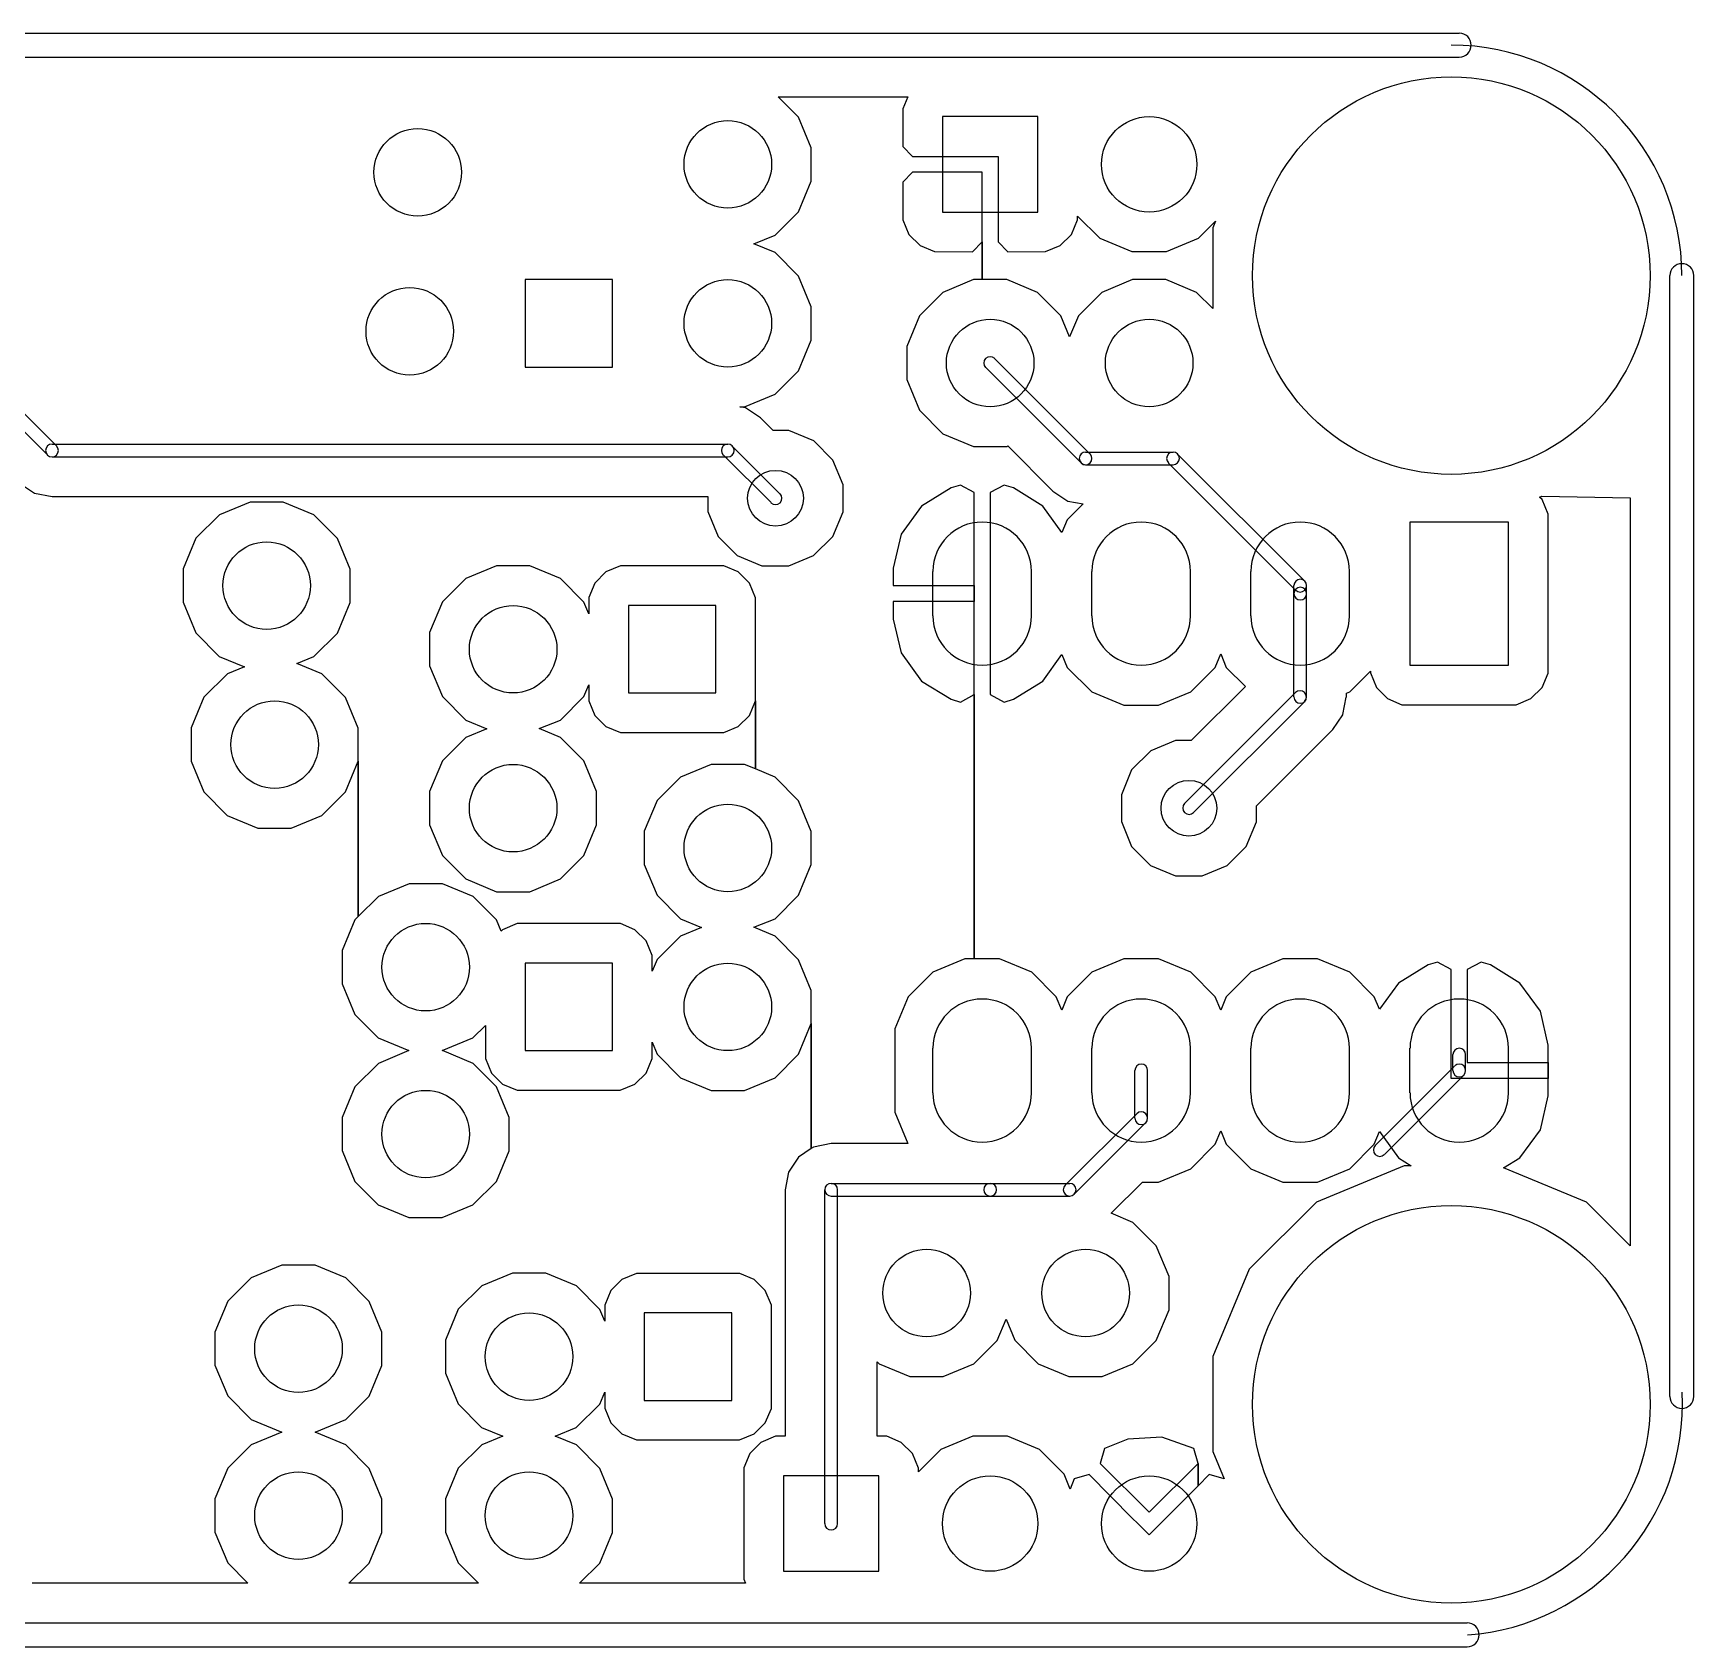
# Model space of a CAD drawing. Header units: millimetres. Extents: x -0.2 to 54.4, y -0.2 to 25.6.
# Drawn here: x 27.9 to 54.42, y -0.19 to 25.59 of the extents above; entities that cross this region are included whole.
import ezdxf

# ---------------------------------------------------------------- set-up
doc = ezdxf.new("R2010")
doc.units = ezdxf.units.MM
doc.layers.add('BLACK', color=1, linetype='CONTINUOUS')

msp = doc.modelspace()

# ---------------------------------------------------------------- linework, layer by layer
at = {"layer": 'BLACK'}
for p, q in [((3.94, 25.589), (50.676, 25.589)), ((3.94, 25.208), (50.676, 25.208)), ((40.122, 24.248), (39.797, 24.573)), ((39.797, 24.573), (41.867, 24.573)), ((40.122, 24.248), (39.797, 24.573)), ((39.797, 24.573), (41.867, 24.573)), ((41.867, 24.573), (41.788, 24.383)), ((41.867, 24.573), (41.788, 24.383)), ((40.325, 23.758), (40.122, 24.248)), ((40.325, 23.758), (40.122, 24.248)), ((41.788, 24.383), (41.788, 24.131)), ((41.788, 24.383), (41.788, 24.131)), ((42.421, 24.256), (42.421, 22.732)), ((43.945, 24.256), (42.421, 24.256)), ((43.945, 22.732), (43.945, 24.256)), ((41.788, 24.131), (41.786, 23.778)), ((41.788, 24.131), (41.786, 23.778)), ((40.325, 23.227), (40.325, 23.758)), ((40.325, 23.227), (40.325, 23.758)), ((41.786, 23.778), (41.943, 23.621)), ((41.786, 23.778), (41.943, 23.621)), ((41.943, 23.621), (42.929, 23.621)), ((41.943, 23.621), (42.929, 23.621)), ((42.929, 23.621), (43.056, 23.621)), ((42.929, 23.621), (43.056, 23.621)), ((43.056, 23.621), (43.31, 23.621)), ((43.056, 23.621), (43.31, 23.621)), ((43.31, 23.621), (43.31, 23.367)), ((43.31, 23.621), (43.31, 23.367)), ((41.943, 23.367), (41.786, 23.209)), ((41.943, 23.367), (41.786, 23.209)), ((43.056, 23.367), (41.943, 23.367)), ((43.056, 23.367), (41.943, 23.367)), ((43.056, 22.254), (43.056, 23.367)), ((43.056, 22.254), (43.056, 23.367)), ((43.31, 23.367), (43.31, 23.24)), ((43.31, 23.367), (43.31, 23.24)), ((40.122, 22.737), (40.325, 23.227)), ((40.122, 22.737), (40.325, 23.227)), ((41.786, 23.209), (41.788, 22.856)), ((41.786, 23.209), (41.788, 22.856)), ((43.31, 23.24), (43.31, 22.254)), ((43.31, 23.24), (43.31, 22.254)), ((41.788, 22.856), (41.788, 22.605)), ((41.788, 22.856), (41.788, 22.605)), ((39.746, 22.363), (40.122, 22.737)), ((39.746, 22.363), (40.122, 22.737)), ((41.788, 22.605), (41.885, 22.374)), ((41.788, 22.605), (41.885, 22.374)), ((42.421, 22.732), (43.945, 22.732)), ((44.481, 22.374), (44.577, 22.605)), ((44.481, 22.374), (44.577, 22.605)), ((44.577, 22.605), (44.577, 22.668)), ((44.577, 22.668), (44.933, 22.313)), ((44.577, 22.605), (44.577, 22.668)), ((44.577, 22.668), (44.933, 22.313)), ((46.513, 22.313), (46.784, 22.587)), ((46.513, 22.313), (46.784, 22.587)), ((46.784, 22.587), (46.741, 22.478)), ((46.784, 22.587), (46.741, 22.478)), ((39.408, 22.226), (39.746, 22.363)), ((39.408, 22.226), (39.746, 22.363)), ((41.885, 22.374), (42.062, 22.196)), ((41.885, 22.374), (42.062, 22.196)), ((44.303, 22.196), (44.481, 22.374)), ((44.303, 22.196), (44.481, 22.374)), ((44.933, 22.313), (45.446, 22.099)), ((44.933, 22.313), (45.446, 22.099)), ((45.999, 22.099), (46.513, 22.313)), ((45.999, 22.099), (46.513, 22.313)), ((46.741, 22.478), (46.739, 21.19)), ((46.741, 22.478), (46.739, 21.19)), ((39.748, 22.084), (39.408, 22.226)), ((39.748, 22.084), (39.408, 22.226)), ((40.122, 21.708), (39.748, 22.084)), ((40.122, 21.708), (39.748, 22.084)), ((42.062, 22.196), (42.296, 22.099)), ((42.062, 22.196), (42.296, 22.099)), ((42.296, 22.099), (42.898, 22.097)), ((42.296, 22.099), (42.898, 22.097)), ((42.898, 22.097), (43.056, 22.254)), ((42.898, 22.097), (43.056, 22.254)), ((43.056, 21.652), (43.056, 22.254)), ((43.056, 22.254), (43.056, 21.652)), ((43.056, 21.652), (43.056, 22.254)), ((43.056, 22.254), (43.056, 21.652)), ((43.31, 22.254), (43.467, 22.097)), ((43.31, 22.254), (43.467, 22.097)), ((43.467, 22.097), (44.069, 22.099)), ((43.467, 22.097), (44.069, 22.099)), ((44.069, 22.099), (44.303, 22.196)), ((44.069, 22.099), (44.303, 22.196)), ((45.446, 22.099), (45.999, 22.099)), ((45.446, 22.099), (45.999, 22.099)), ((37.15, 21.652), (35.753, 21.652)), ((35.753, 21.652), (35.753, 20.255)), ((37.15, 20.255), (37.15, 21.652)), ((40.325, 21.218), (40.122, 21.708)), ((40.325, 21.218), (40.122, 21.708)), ((42.918, 21.652), (42.428, 21.449)), ((42.918, 21.652), (42.428, 21.449)), ((43.056, 21.652), (42.918, 21.652)), ((43.056, 21.652), (42.918, 21.652)), ((43.449, 21.652), (43.056, 21.652)), ((43.449, 21.652), (43.056, 21.652)), ((43.939, 21.449), (43.449, 21.652)), ((43.939, 21.449), (43.449, 21.652)), ((45.458, 21.652), (44.968, 21.449)), ((45.458, 21.652), (44.968, 21.449)), ((45.989, 21.652), (45.458, 21.652)), ((45.989, 21.652), (45.458, 21.652)), ((46.479, 21.449), (45.989, 21.652)), ((46.479, 21.449), (45.989, 21.652)), ((54.041, 3.809), (54.041, 21.716)), ((54.422, 3.809), (54.422, 21.716)), ((42.428, 21.449), (42.052, 21.076)), ((42.428, 21.449), (42.052, 21.076)), ((44.313, 21.073), (43.939, 21.449)), ((44.313, 21.073), (43.939, 21.449)), ((44.968, 21.449), (44.592, 21.076)), ((44.968, 21.449), (44.592, 21.076)), ((46.739, 21.19), (46.479, 21.449)), ((46.739, 21.19), (46.479, 21.449)), ((40.325, 20.687), (40.325, 21.218)), ((40.325, 20.687), (40.325, 21.218)), ((42.052, 21.076), (41.849, 20.585)), ((42.052, 21.076), (41.849, 20.585)), ((44.45, 20.738), (44.313, 21.073)), ((44.45, 20.738), (44.313, 21.073)), ((44.592, 21.076), (44.45, 20.738)), ((44.592, 21.076), (44.45, 20.738)), ((28.123, 18.851), (26.22, 20.753)), ((28.268, 18.995), (26.365, 20.898)), ((40.122, 20.197), (40.325, 20.687)), ((40.122, 20.197), (40.325, 20.687)), ((41.849, 20.585), (41.849, 20.055)), ((41.849, 20.585), (41.849, 20.055)), ((35.753, 20.255), (37.15, 20.255)), ((39.746, 19.823), (40.122, 20.197)), ((39.746, 19.823), (40.122, 20.197)), ((44.635, 18.724), (43.111, 20.248)), ((44.778, 18.866), (43.254, 20.39)), ((41.849, 20.055), (42.052, 19.564)), ((41.849, 20.055), (42.052, 19.564)), ((39.256, 19.62), (39.746, 19.823)), ((39.256, 19.62), (39.746, 19.823)), ((39.274, 19.602), (39.182, 19.62)), ((39.182, 19.62), (39.256, 19.62)), ((39.274, 19.602), (39.182, 19.62)), ((39.182, 19.62), (39.256, 19.62)), ((39.512, 19.442), (39.274, 19.602)), ((39.512, 19.442), (39.274, 19.602)), ((39.715, 19.239), (39.512, 19.442)), ((39.715, 19.239), (39.512, 19.442)), ((42.052, 19.564), (42.426, 19.188)), ((42.052, 19.564), (42.426, 19.188)), ((39.969, 19.239), (39.715, 19.239)), ((39.969, 19.239), (39.715, 19.239)), ((40.366, 19.074), (39.969, 19.239)), ((40.366, 19.074), (39.969, 19.239)), ((42.426, 19.188), (42.916, 18.985)), ((42.426, 19.188), (42.916, 18.985)), ((28.197, 19.023), (38.992, 19.023)), ((39.682, 18.089), (38.92, 18.851)), ((39.825, 18.231), (39.063, 18.993)), ((40.671, 18.769), (40.366, 19.074)), ((40.671, 18.769), (40.366, 19.074)), ((42.916, 18.985), (43.447, 18.985)), ((42.916, 18.985), (43.447, 18.985)), ((43.447, 18.985), (43.465, 18.995)), ((43.447, 18.985), (43.465, 18.995)), ((43.465, 18.995), (44.186, 18.274)), ((43.465, 18.995), (44.186, 18.274)), ((44.707, 18.896), (46.104, 18.896)), ((48.207, 16.836), (46.177, 18.866)), ((28.197, 18.82), (38.992, 18.82)), ((40.833, 18.373), (40.671, 18.769)), ((40.833, 18.373), (40.671, 18.769)), ((44.707, 18.693), (46.104, 18.693)), ((48.062, 16.692), (46.032, 18.721)), ((27.676, 18.401), (27.915, 18.241)), ((27.676, 18.401), (27.915, 18.241)), ((40.833, 17.944), (40.833, 18.373)), ((40.833, 17.944), (40.833, 18.373)), ((42.558, 18.325), (42.085, 18.033)), ((42.558, 18.325), (42.085, 18.033)), ((42.708, 18.368), (42.558, 18.325)), ((42.708, 18.368), (42.558, 18.325)), ((42.929, 18.249), (42.708, 18.368)), ((42.929, 18.249), (42.708, 18.368)), ((43.404, 18.368), (43.183, 18.249)), ((43.404, 18.368), (43.183, 18.249)), ((43.553, 18.325), (43.404, 18.368)), ((43.553, 18.325), (43.404, 18.368)), ((44.026, 18.033), (43.553, 18.325)), ((44.026, 18.033), (43.553, 18.325)), ((27.915, 18.241), (28.197, 18.185)), ((27.915, 18.241), (28.197, 18.185)), ((28.197, 18.185), (38.674, 18.185)), ((28.197, 18.185), (38.674, 18.185)), ((31.361, 18.096), (30.871, 17.893)), ((31.361, 18.096), (30.871, 17.893)), ((31.892, 18.096), (31.361, 18.096)), ((31.892, 18.096), (31.361, 18.096)), ((32.382, 17.893), (31.892, 18.096)), ((32.382, 17.893), (31.892, 18.096)), ((38.674, 18.185), (38.674, 17.946)), ((38.674, 18.185), (38.674, 17.946)), ((42.929, 16.763), (42.929, 18.249)), ((42.929, 16.763), (42.929, 18.249)), ((43.183, 18.249), (43.183, 16.89)), ((43.183, 18.249), (43.183, 16.89)), ((44.186, 18.274), (44.425, 18.114)), ((44.186, 18.274), (44.425, 18.114)), ((44.666, 18.068), (44.414, 17.814)), ((44.666, 18.068), (44.414, 17.814)), ((44.425, 18.114), (44.666, 18.068)), ((44.425, 18.114), (44.666, 18.068)), ((51.958, 18.178), (51.994, 18.193)), ((51.958, 18.178), (51.994, 18.193)), ((51.999, 18.137), (51.958, 18.178)), ((51.999, 18.137), (51.958, 18.178)), ((51.994, 18.193), (53.406, 18.165)), ((51.994, 18.193), (53.406, 18.165)), ((52.095, 17.903), (51.999, 18.137)), ((52.095, 17.903), (51.999, 18.137)), ((53.406, 18.165), (53.406, 6.212)), ((53.406, 18.165), (53.406, 6.212)), ((30.871, 17.893), (30.495, 17.52)), ((30.871, 17.893), (30.495, 17.52)), ((32.756, 17.517), (32.382, 17.893)), ((32.756, 17.517), (32.382, 17.893)), ((38.674, 17.946), (38.837, 17.55)), ((38.674, 17.946), (38.837, 17.55)), ((40.668, 17.548), (40.833, 17.944)), ((40.668, 17.548), (40.833, 17.944)), ((42.085, 18.033), (41.76, 17.583)), ((42.085, 18.033), (41.76, 17.583)), ((44.328, 17.614), (44.026, 18.033)), ((44.328, 17.614), (44.026, 18.033)), ((44.414, 17.814), (44.328, 17.614)), ((44.414, 17.814), (44.328, 17.614)), ((51.463, 17.779), (49.888, 17.779)), ((49.888, 17.779), (49.888, 15.493)), ((51.463, 15.493), (51.463, 17.779)), ((52.095, 15.617), (52.095, 17.903)), ((52.095, 15.617), (52.095, 17.903)), ((30.495, 17.52), (30.292, 17.029)), ((30.495, 17.52), (30.292, 17.029)), ((32.959, 17.027), (32.756, 17.517)), ((32.959, 17.027), (32.756, 17.517)), ((38.837, 17.55), (39.141, 17.245)), ((38.837, 17.55), (39.141, 17.245)), ((40.363, 17.243), (40.668, 17.548)), ((40.363, 17.243), (40.668, 17.548)), ((41.76, 17.583), (41.633, 17.042)), ((41.76, 17.583), (41.633, 17.042)), ((39.141, 17.245), (39.538, 17.08)), ((39.141, 17.245), (39.538, 17.08)), ((39.967, 17.08), (40.363, 17.243)), ((39.967, 17.08), (40.363, 17.243)), ((30.292, 17.029), (30.292, 16.499)), ((30.292, 17.029), (30.292, 16.499)), ((32.959, 16.496), (32.959, 17.027)), ((32.959, 16.496), (32.959, 17.027)), ((35.298, 17.08), (34.808, 16.877)), ((35.298, 17.08), (34.808, 16.877)), ((35.829, 17.08), (35.298, 17.08)), ((35.829, 17.08), (35.298, 17.08)), ((36.319, 16.877), (35.829, 17.08)), ((36.319, 16.877), (35.829, 17.08)), ((37.046, 16.981), (36.868, 16.803)), ((37.046, 16.981), (36.868, 16.803)), ((37.28, 17.078), (37.046, 16.981)), ((37.28, 17.078), (37.046, 16.981)), ((38.677, 17.078), (37.28, 17.078)), ((38.677, 17.078), (37.28, 17.078)), ((38.928, 17.078), (38.677, 17.078)), ((38.928, 17.078), (38.677, 17.078)), ((39.159, 16.981), (38.928, 17.078)), ((39.159, 16.981), (38.928, 17.078)), ((39.337, 16.803), (39.159, 16.981)), ((39.337, 16.803), (39.159, 16.981)), ((39.538, 17.08), (39.967, 17.08)), ((39.538, 17.08), (39.967, 17.08)), ((41.633, 17.042), (41.633, 16.763)), ((41.633, 17.042), (41.633, 16.763)), ((42.268, 16.28), (42.268, 16.991)), ((43.843, 16.28), (43.843, 16.991)), ((44.808, 16.28), (44.808, 16.991)), ((46.383, 16.28), (46.383, 16.991)), ((47.348, 16.28), (47.348, 16.991)), ((48.923, 16.28), (48.923, 16.991)), ((34.808, 16.877), (34.432, 16.504)), ((34.808, 16.877), (34.432, 16.504)), ((36.693, 16.501), (36.319, 16.877)), ((36.693, 16.501), (36.319, 16.877)), ((36.868, 16.803), (36.772, 16.572)), ((36.868, 16.803), (36.772, 16.572)), ((39.434, 16.57), (39.337, 16.803)), ((39.434, 16.57), (39.337, 16.803)), ((41.633, 16.763), (42.929, 16.763)), ((41.633, 16.763), (42.929, 16.763)), ((42.929, 16.509), (42.929, 16.763)), ((42.929, 16.763), (42.929, 16.509)), ((42.929, 16.509), (42.929, 16.763)), ((42.929, 16.763), (42.929, 16.509)), ((43.183, 16.89), (43.183, 16.763)), ((43.183, 16.89), (43.183, 16.763)), ((43.183, 16.763), (43.183, 16.509)), ((43.183, 16.763), (43.183, 16.509)), ((48.034, 16.636), (48.034, 16.763)), ((48.237, 16.636), (48.237, 16.763)), ((30.292, 16.499), (30.495, 16.008)), ((30.292, 16.499), (30.495, 16.008)), ((32.756, 16.006), (32.959, 16.496)), ((32.756, 16.006), (32.959, 16.496)), ((34.432, 16.504), (34.229, 16.013)), ((34.432, 16.504), (34.229, 16.013)), ((36.772, 16.313), (36.693, 16.501)), ((36.772, 16.313), (36.693, 16.501)), ((36.772, 16.572), (36.772, 16.321)), ((36.772, 16.572), (36.772, 16.321)), ((39.434, 15.173), (39.434, 16.57)), ((39.434, 15.173), (39.434, 16.57)), ((42.929, 16.509), (41.633, 16.509)), ((41.633, 16.509), (41.633, 16.229)), ((42.929, 16.509), (41.633, 16.509)), ((41.633, 16.509), (41.633, 16.229)), ((42.929, 15.023), (42.929, 16.509)), ((42.929, 15.023), (42.929, 16.509)), ((43.183, 16.509), (43.183, 16.382)), ((43.183, 16.509), (43.183, 16.382)), ((48.034, 14.985), (48.034, 16.636)), ((48.237, 14.985), (48.237, 16.636)), ((36.772, 16.321), (36.772, 16.313)), ((36.772, 16.321), (36.772, 16.313)), ((37.404, 16.445), (37.404, 15.048)), ((38.801, 16.445), (37.404, 16.445)), ((38.801, 15.048), (38.801, 16.445)), ((41.633, 16.229), (41.76, 15.688)), ((41.633, 16.229), (41.76, 15.688)), ((43.183, 16.382), (43.183, 15.023)), ((43.183, 16.382), (43.183, 15.023)), ((30.495, 16.008), (30.869, 15.632)), ((30.495, 16.008), (30.869, 15.632)), ((32.38, 15.632), (32.756, 16.006)), ((32.38, 15.632), (32.756, 16.006)), ((34.229, 16.013), (34.229, 15.483)), ((34.229, 16.013), (34.229, 15.483)), ((41.76, 15.688), (42.085, 15.239)), ((41.76, 15.688), (42.085, 15.239)), ((44.026, 15.239), (44.328, 15.66)), ((44.026, 15.239), (44.328, 15.66)), ((44.328, 15.66), (44.414, 15.457)), ((44.328, 15.66), (44.414, 15.457)), ((46.777, 15.457), (46.866, 15.673)), ((46.777, 15.457), (46.866, 15.673)), ((46.866, 15.673), (46.954, 15.457)), ((46.866, 15.673), (46.954, 15.457)), ((30.869, 15.632), (31.27, 15.467)), ((30.869, 15.632), (31.27, 15.467)), ((31.27, 15.467), (30.998, 15.353)), ((31.27, 15.467), (30.998, 15.353)), ((32.106, 15.521), (32.38, 15.632)), ((32.106, 15.521), (32.38, 15.632)), ((32.509, 15.353), (32.106, 15.521)), ((32.509, 15.353), (32.106, 15.521)), ((34.229, 15.483), (34.432, 14.992)), ((34.229, 15.483), (34.432, 14.992)), ((44.414, 15.457), (44.806, 15.066)), ((44.414, 15.457), (44.806, 15.066)), ((46.386, 15.066), (46.777, 15.457)), ((46.386, 15.066), (46.777, 15.457)), ((46.954, 15.457), (47.259, 15.152)), ((46.954, 15.457), (47.259, 15.152)), ((48.926, 15.066), (49.256, 15.396)), ((48.926, 15.066), (49.256, 15.396)), ((49.256, 15.396), (49.256, 15.368)), ((49.256, 15.396), (49.256, 15.368)), ((49.888, 15.493), (51.463, 15.493)), ((52.095, 15.366), (52.095, 15.617)), ((52.095, 15.366), (52.095, 15.617)), ((30.998, 15.353), (30.622, 14.98)), ((30.998, 15.353), (30.622, 14.98)), ((32.883, 14.977), (32.509, 15.353)), ((32.883, 14.977), (32.509, 15.353)), ((36.693, 14.99), (36.772, 15.18)), ((36.693, 14.99), (36.772, 15.18)), ((36.772, 15.18), (36.772, 14.924)), ((36.772, 15.18), (36.772, 14.924)), ((39.434, 14.921), (39.434, 15.173)), ((39.434, 14.921), (39.434, 15.173)), ((42.085, 15.239), (42.558, 14.947)), ((42.085, 15.239), (42.558, 14.947)), ((43.553, 14.947), (44.026, 15.239)), ((43.553, 14.947), (44.026, 15.239)), ((47.259, 15.152), (46.396, 14.286)), ((47.259, 15.152), (46.396, 14.286)), ((49.256, 15.368), (49.352, 15.135)), ((49.256, 15.368), (49.352, 15.135)), ((49.352, 15.135), (49.53, 14.957)), ((49.352, 15.135), (49.53, 14.957)), ((51.821, 14.957), (51.999, 15.135)), ((51.821, 14.957), (51.999, 15.135)), ((51.999, 15.135), (52.095, 15.366)), ((51.999, 15.135), (52.095, 15.366)), ((30.622, 14.98), (30.419, 14.489)), ((30.622, 14.98), (30.419, 14.489)), ((33.086, 14.487), (32.883, 14.977)), ((33.086, 14.487), (32.883, 14.977)), ((34.432, 14.992), (34.806, 14.616)), ((34.432, 14.992), (34.806, 14.616)), ((36.317, 14.616), (36.693, 14.99)), ((36.317, 14.616), (36.693, 14.99)), ((36.772, 14.924), (36.868, 14.69)), ((36.772, 14.924), (36.868, 14.69)), ((37.404, 15.048), (38.801, 15.048)), ((39.337, 14.69), (39.434, 14.921)), ((39.337, 14.69), (39.434, 14.921)), ((39.434, 13.834), (39.434, 14.921)), ((39.434, 14.921), (39.434, 13.834)), ((39.434, 13.834), (39.434, 14.921)), ((39.434, 14.921), (39.434, 13.834)), ((42.558, 14.947), (42.708, 14.903)), ((42.558, 14.947), (42.708, 14.903)), ((42.708, 14.903), (42.929, 15.023)), ((42.708, 14.903), (42.929, 15.023)), ((42.929, 10.799), (42.929, 15.023)), ((42.929, 15.023), (42.929, 10.799)), ((42.929, 10.799), (42.929, 15.023)), ((42.929, 15.023), (42.929, 10.799)), ((43.183, 15.023), (43.404, 14.903)), ((43.183, 15.023), (43.404, 14.903)), ((43.404, 14.903), (43.553, 14.947)), ((43.404, 14.903), (43.553, 14.947)), ((44.806, 15.066), (45.319, 14.853)), ((44.806, 15.066), (45.319, 14.853)), ((45.872, 14.853), (46.386, 15.066)), ((45.872, 14.853), (46.386, 15.066)), ((48.062, 15.056), (46.286, 13.28)), ((48.207, 14.911), (46.431, 13.136)), ((48.816, 14.703), (48.87, 14.982)), ((48.816, 14.703), (48.87, 14.982)), ((48.87, 14.982), (48.872, 14.985)), ((48.87, 14.982), (48.872, 14.985)), ((48.872, 15.046), (48.926, 15.066)), ((48.872, 15.046), (48.926, 15.066)), ((48.872, 14.985), (48.872, 15.046)), ((48.872, 14.985), (48.872, 15.046)), ((49.53, 14.957), (49.761, 14.86)), ((49.53, 14.957), (49.761, 14.86)), ((49.761, 14.86), (50.013, 14.86)), ((49.761, 14.86), (50.013, 14.86)), ((50.013, 14.86), (51.587, 14.86)), ((50.013, 14.86), (51.587, 14.86)), ((51.587, 14.86), (51.821, 14.957)), ((51.587, 14.86), (51.821, 14.957)), ((34.806, 14.616), (35.143, 14.477)), ((34.806, 14.616), (35.143, 14.477)), ((35.979, 14.479), (36.317, 14.616)), ((35.979, 14.479), (36.317, 14.616)), ((36.868, 14.69), (37.046, 14.512)), ((36.868, 14.69), (37.046, 14.512)), ((39.159, 14.512), (39.337, 14.69)), ((39.159, 14.512), (39.337, 14.69)), ((45.319, 14.853), (45.872, 14.853)), ((45.319, 14.853), (45.872, 14.853)), ((48.656, 14.464), (48.814, 14.7)), ((48.656, 14.464), (48.814, 14.7)), ((48.814, 14.7), (48.816, 14.703)), ((48.814, 14.7), (48.816, 14.703)), ((30.419, 14.489), (30.419, 13.959)), ((30.419, 14.489), (30.419, 13.959)), ((33.086, 13.956), (33.086, 14.487)), ((33.086, 13.956), (33.086, 14.487)), ((34.808, 14.337), (34.432, 13.964)), ((34.808, 14.337), (34.432, 13.964)), ((35.143, 14.477), (34.808, 14.337)), ((35.143, 14.477), (34.808, 14.337)), ((36.319, 14.337), (35.979, 14.479)), ((36.319, 14.337), (35.979, 14.479)), ((36.693, 13.961), (36.319, 14.337)), ((36.693, 13.961), (36.319, 14.337)), ((37.046, 14.512), (37.277, 14.416)), ((37.046, 14.512), (37.277, 14.416)), ((37.277, 14.416), (37.529, 14.416)), ((37.277, 14.416), (37.529, 14.416)), ((37.529, 14.416), (38.926, 14.416)), ((37.529, 14.416), (38.926, 14.416)), ((38.926, 14.416), (39.159, 14.512)), ((38.926, 14.416), (39.159, 14.512)), ((47.437, 13.245), (48.654, 14.462)), ((47.437, 13.245), (48.654, 14.462)), ((48.654, 14.462), (48.654, 14.464)), ((48.654, 14.464), (48.656, 14.464)), ((48.654, 14.462), (48.654, 14.464)), ((48.654, 14.464), (48.656, 14.464)), ((45.748, 14.124), (45.443, 13.819)), ((45.748, 14.124), (45.443, 13.819)), ((46.144, 14.286), (45.748, 14.124)), ((46.144, 14.286), (45.748, 14.124)), ((46.396, 14.286), (46.144, 14.286)), ((46.396, 14.286), (46.144, 14.286)), ((30.419, 13.959), (30.622, 13.468)), ((30.419, 13.959), (30.622, 13.468)), ((32.883, 13.466), (33.086, 13.956)), ((32.883, 13.466), (33.086, 13.956)), ((33.086, 11.474), (33.086, 13.956)), ((33.086, 13.956), (33.086, 11.474)), ((33.086, 11.474), (33.086, 13.956)), ((33.086, 13.956), (33.086, 11.474)), ((34.432, 13.964), (34.229, 13.473)), ((34.432, 13.964), (34.229, 13.473)), ((36.896, 13.471), (36.693, 13.961)), ((36.896, 13.471), (36.693, 13.961)), ((38.727, 13.905), (38.237, 13.702)), ((38.727, 13.905), (38.237, 13.702)), ((39.258, 13.905), (38.727, 13.905)), ((39.258, 13.905), (38.727, 13.905)), ((39.434, 13.834), (39.258, 13.905)), ((39.434, 13.834), (39.258, 13.905)), ((39.748, 13.702), (39.434, 13.834)), ((39.748, 13.702), (39.434, 13.834)), ((45.443, 13.819), (45.278, 13.423)), ((45.443, 13.819), (45.278, 13.423)), ((38.237, 13.702), (37.861, 13.329)), ((38.237, 13.702), (37.861, 13.329)), ((40.122, 13.326), (39.748, 13.702)), ((40.122, 13.326), (39.748, 13.702)), ((30.622, 13.468), (30.996, 13.092)), ((30.622, 13.468), (30.996, 13.092)), ((32.507, 13.092), (32.883, 13.466)), ((32.507, 13.092), (32.883, 13.466)), ((34.229, 13.473), (34.229, 12.943)), ((34.229, 13.473), (34.229, 12.943)), ((36.896, 12.94), (36.896, 13.471)), ((36.896, 12.94), (36.896, 13.471)), ((37.861, 13.329), (37.658, 12.838)), ((37.861, 13.329), (37.658, 12.838)), ((40.325, 12.836), (40.122, 13.326)), ((40.325, 12.836), (40.122, 13.326)), ((45.278, 13.423), (45.278, 12.993)), ((45.278, 13.423), (45.278, 12.993)), ((30.996, 13.092), (31.486, 12.889)), ((30.996, 13.092), (31.486, 12.889)), ((32.017, 12.889), (32.507, 13.092)), ((32.017, 12.889), (32.507, 13.092)), ((47.437, 12.991), (47.437, 13.245)), ((47.437, 12.991), (47.437, 13.245)), ((31.486, 12.889), (32.017, 12.889)), ((31.486, 12.889), (32.017, 12.889)), ((34.229, 12.943), (34.432, 12.452)), ((34.229, 12.943), (34.432, 12.452)), ((36.693, 12.45), (36.896, 12.94)), ((36.693, 12.45), (36.896, 12.94)), ((37.658, 12.838), (37.658, 12.308)), ((37.658, 12.838), (37.658, 12.308)), ((40.325, 12.305), (40.325, 12.836)), ((40.325, 12.305), (40.325, 12.836)), ((45.278, 12.993), (45.441, 12.597)), ((45.278, 12.993), (45.441, 12.597)), ((47.272, 12.595), (47.437, 12.991)), ((47.272, 12.595), (47.437, 12.991)), ((45.441, 12.597), (45.745, 12.292)), ((45.441, 12.597), (45.745, 12.292)), ((46.967, 12.29), (47.272, 12.595)), ((46.967, 12.29), (47.272, 12.595)), ((34.432, 12.452), (34.806, 12.076)), ((34.432, 12.452), (34.806, 12.076)), ((36.317, 12.076), (36.693, 12.45)), ((36.317, 12.076), (36.693, 12.45)), ((37.658, 12.308), (37.861, 11.817)), ((37.658, 12.308), (37.861, 11.817)), ((40.122, 11.815), (40.325, 12.305)), ((40.122, 11.815), (40.325, 12.305)), ((45.745, 12.292), (46.142, 12.127)), ((45.745, 12.292), (46.142, 12.127)), ((46.571, 12.127), (46.967, 12.29)), ((46.571, 12.127), (46.967, 12.29)), ((33.901, 12), (33.411, 11.797)), ((33.901, 12), (33.411, 11.797)), ((34.432, 12), (33.901, 12)), ((34.432, 12), (33.901, 12)), ((34.922, 11.797), (34.432, 12)), ((34.922, 11.797), (34.432, 12)), ((34.806, 12.076), (35.296, 11.873)), ((34.806, 12.076), (35.296, 11.873)), ((35.827, 11.873), (36.317, 12.076)), ((35.827, 11.873), (36.317, 12.076)), ((46.142, 12.127), (46.571, 12.127)), ((46.142, 12.127), (46.571, 12.127)), ((33.411, 11.797), (33.086, 11.474)), ((33.411, 11.797), (33.086, 11.474)), ((35.296, 11.421), (34.922, 11.797)), ((35.296, 11.421), (34.922, 11.797)), ((35.296, 11.873), (35.827, 11.873)), ((35.296, 11.873), (35.827, 11.873)), ((37.861, 11.817), (38.235, 11.441)), ((37.861, 11.817), (38.235, 11.441)), ((39.746, 11.441), (40.122, 11.815)), ((39.746, 11.441), (40.122, 11.815)), ((33.035, 11.424), (32.832, 10.933)), ((33.035, 11.424), (32.832, 10.933)), ((33.086, 11.474), (33.035, 11.424)), ((33.086, 11.474), (33.035, 11.424)), ((35.37, 11.243), (35.296, 11.421)), ((35.37, 11.243), (35.296, 11.421)), ((38.235, 11.441), (38.572, 11.302)), ((38.235, 11.441), (38.572, 11.302)), ((39.408, 11.304), (39.746, 11.441)), ((39.408, 11.304), (39.746, 11.441)), ((35.395, 11.266), (35.37, 11.243)), ((35.395, 11.266), (35.37, 11.243)), ((35.629, 11.363), (35.395, 11.266)), ((35.629, 11.363), (35.395, 11.266)), ((37.026, 11.363), (35.629, 11.363)), ((37.026, 11.363), (35.629, 11.363)), ((37.277, 11.363), (37.026, 11.363)), ((37.277, 11.363), (37.026, 11.363)), ((37.508, 11.266), (37.277, 11.363)), ((37.508, 11.266), (37.277, 11.363)), ((37.686, 11.088), (37.508, 11.266)), ((37.686, 11.088), (37.508, 11.266)), ((38.237, 11.162), (37.861, 10.789)), ((38.237, 11.162), (37.861, 10.789)), ((38.572, 11.302), (38.237, 11.162)), ((38.572, 11.302), (38.237, 11.162)), ((39.748, 11.162), (39.408, 11.304)), ((39.748, 11.162), (39.408, 11.304)), ((40.122, 10.786), (39.748, 11.162)), ((40.122, 10.786), (39.748, 11.162)), ((32.832, 10.933), (32.832, 10.403)), ((32.832, 10.933), (32.832, 10.403)), ((37.783, 10.855), (37.686, 11.088)), ((37.783, 10.855), (37.686, 11.088)), ((37.15, 10.73), (35.753, 10.73)), ((35.753, 10.73), (35.753, 9.333)), ((37.15, 9.333), (37.15, 10.73)), ((37.783, 10.601), (37.783, 10.855)), ((37.783, 10.601), (37.783, 10.855)), ((37.861, 10.789), (37.783, 10.601)), ((37.861, 10.789), (37.783, 10.601)), ((40.325, 10.296), (40.122, 10.786)), ((40.325, 10.296), (40.122, 10.786)), ((42.779, 10.799), (42.266, 10.585)), ((42.779, 10.799), (42.266, 10.585)), ((42.929, 10.799), (42.779, 10.799)), ((42.929, 10.799), (42.779, 10.799)), ((43.332, 10.799), (42.929, 10.799)), ((43.332, 10.799), (42.929, 10.799)), ((43.846, 10.585), (43.332, 10.799)), ((43.846, 10.585), (43.332, 10.799)), ((45.319, 10.799), (44.806, 10.585)), ((45.319, 10.799), (44.806, 10.585)), ((45.872, 10.799), (45.319, 10.799)), ((45.872, 10.799), (45.319, 10.799)), ((46.386, 10.585), (45.872, 10.799)), ((46.386, 10.585), (45.872, 10.799)), ((47.859, 10.799), (47.346, 10.585)), ((47.859, 10.799), (47.346, 10.585)), ((48.412, 10.799), (47.859, 10.799)), ((48.412, 10.799), (47.859, 10.799)), ((48.926, 10.585), (48.412, 10.799)), ((48.926, 10.585), (48.412, 10.799)), ((50.178, 10.705), (49.705, 10.413)), ((50.178, 10.705), (49.705, 10.413)), ((50.328, 10.748), (50.178, 10.705)), ((50.328, 10.748), (50.178, 10.705)), ((50.549, 10.629), (50.328, 10.748)), ((50.549, 10.629), (50.328, 10.748)), ((50.549, 9.27), (50.549, 10.629)), ((50.549, 9.27), (50.549, 10.629)), ((51.024, 10.748), (50.803, 10.629)), ((51.024, 10.748), (50.803, 10.629)), ((50.803, 10.629), (50.803, 9.143)), ((50.803, 10.629), (50.803, 9.143)), ((51.173, 10.705), (51.024, 10.748)), ((51.173, 10.705), (51.024, 10.748)), ((51.646, 10.413), (51.173, 10.705)), ((51.646, 10.413), (51.173, 10.705)), ((32.832, 10.403), (33.035, 9.912)), ((32.832, 10.403), (33.035, 9.912)), ((42.266, 10.585), (41.874, 10.194)), ((42.266, 10.585), (41.874, 10.194)), ((44.237, 10.194), (43.846, 10.585)), ((44.237, 10.194), (43.846, 10.585)), ((44.806, 10.585), (44.414, 10.194)), ((44.806, 10.585), (44.414, 10.194)), ((46.777, 10.194), (46.386, 10.585)), ((46.777, 10.194), (46.386, 10.585)), ((47.346, 10.585), (46.954, 10.194)), ((47.346, 10.585), (46.954, 10.194)), ((49.317, 10.194), (48.926, 10.585)), ((49.317, 10.194), (48.926, 10.585)), ((49.705, 10.413), (49.4, 9.994)), ((49.705, 10.413), (49.4, 9.994)), ((51.971, 9.963), (51.646, 10.413)), ((51.971, 9.963), (51.646, 10.413)), ((40.325, 9.765), (40.325, 10.296)), ((40.325, 9.765), (40.325, 10.296)), ((41.874, 10.194), (41.661, 9.681)), ((41.874, 10.194), (41.661, 9.681)), ((44.326, 9.981), (44.237, 10.194)), ((44.326, 9.981), (44.237, 10.194)), ((44.414, 10.194), (44.326, 9.981)), ((44.414, 10.194), (44.326, 9.981)), ((46.866, 9.981), (46.777, 10.194)), ((46.866, 9.981), (46.777, 10.194)), ((46.954, 10.194), (46.866, 9.981)), ((46.954, 10.194), (46.866, 9.981)), ((49.4, 9.994), (49.317, 10.194)), ((49.4, 9.994), (49.317, 10.194)), ((33.035, 9.912), (33.409, 9.536)), ((33.035, 9.912), (33.409, 9.536)), ((52.098, 9.422), (51.971, 9.963)), ((52.098, 9.422), (51.971, 9.963)), ((34.92, 9.536), (35.121, 9.737)), ((34.92, 9.536), (35.121, 9.737)), ((35.121, 9.737), (35.121, 9.209)), ((35.121, 9.737), (35.121, 9.209)), ((40.122, 9.275), (40.325, 9.765)), ((40.122, 9.275), (40.325, 9.765)), ((40.325, 7.769), (40.325, 9.765)), ((40.325, 9.765), (40.325, 7.769)), ((40.325, 7.769), (40.325, 9.765)), ((40.325, 9.765), (40.325, 7.769)), ((41.661, 9.681), (41.661, 9.128)), ((41.661, 9.681), (41.661, 9.128)), ((33.409, 9.536), (33.899, 9.333)), ((33.409, 9.536), (33.899, 9.333)), ((33.899, 9.333), (33.411, 9.13)), ((33.899, 9.333), (33.411, 9.13)), ((34.43, 9.333), (34.92, 9.536)), ((34.43, 9.333), (34.92, 9.536)), ((34.432, 9.333), (34.43, 9.333)), ((34.432, 9.333), (34.43, 9.333)), ((34.922, 9.13), (34.432, 9.333)), ((34.922, 9.13), (34.432, 9.333)), ((35.753, 9.333), (37.15, 9.333)), ((37.783, 9.458), (37.783, 9.468)), ((37.783, 9.468), (37.861, 9.277)), ((37.783, 9.458), (37.783, 9.468)), ((37.783, 9.468), (37.861, 9.277)), ((37.783, 9.206), (37.783, 9.458)), ((37.783, 9.206), (37.783, 9.458)), ((42.268, 8.66), (42.268, 9.371)), ((43.843, 8.66), (43.843, 9.371)), ((44.808, 8.66), (44.808, 9.371)), ((46.383, 8.66), (46.383, 9.371)), ((47.348, 8.66), (47.348, 9.371)), ((48.923, 8.66), (48.923, 9.371)), ((49.888, 8.66), (49.888, 9.371)), ((51.463, 8.66), (51.463, 9.371)), ((52.098, 9.143), (52.098, 9.422)), ((52.098, 9.143), (52.098, 9.422)), ((33.411, 9.13), (33.035, 8.757)), ((33.411, 9.13), (33.035, 8.757)), ((35.296, 8.754), (34.922, 9.13)), ((35.296, 8.754), (34.922, 9.13)), ((35.121, 9.209), (35.217, 8.975)), ((35.121, 9.209), (35.217, 8.975)), ((37.686, 8.975), (37.783, 9.206)), ((37.686, 8.975), (37.783, 9.206)), ((37.861, 9.277), (38.235, 8.901)), ((37.861, 9.277), (38.235, 8.901)), ((39.746, 8.901), (40.122, 9.275)), ((39.746, 8.901), (40.122, 9.275)), ((41.661, 9.128), (41.661, 8.35)), ((41.661, 9.128), (41.661, 8.35)), ((50.602, 9.087), (49.334, 7.819)), ((50.549, 9.143), (50.549, 9.27)), ((50.549, 9.143), (50.549, 9.27)), ((50.549, 8.889), (50.549, 9.143)), ((50.549, 8.889), (50.549, 9.143)), ((50.574, 9.016), (50.574, 9.27)), ((50.777, 9.016), (50.777, 9.27)), ((50.803, 9.143), (52.098, 9.143)), ((50.803, 9.143), (52.098, 9.143)), ((52.098, 8.889), (52.098, 9.143)), ((52.098, 9.143), (52.098, 8.889)), ((52.098, 8.889), (52.098, 9.143)), ((52.098, 9.143), (52.098, 8.889)), ((33.035, 8.757), (32.832, 8.266)), ((33.035, 8.757), (32.832, 8.266)), ((35.217, 8.975), (35.395, 8.797)), ((35.217, 8.975), (35.395, 8.797)), ((35.499, 8.264), (35.296, 8.754)), ((35.499, 8.264), (35.296, 8.754)), ((35.395, 8.797), (35.626, 8.701)), ((35.395, 8.797), (35.626, 8.701)), ((37.275, 8.701), (37.508, 8.797)), ((37.275, 8.701), (37.508, 8.797)), ((37.508, 8.797), (37.686, 8.975)), ((37.508, 8.797), (37.686, 8.975)), ((38.235, 8.901), (38.725, 8.698)), ((38.235, 8.901), (38.725, 8.698)), ((39.256, 8.698), (39.746, 8.901)), ((39.256, 8.698), (39.746, 8.901)), ((45.494, 8.254), (45.494, 9.016)), ((45.697, 8.254), (45.697, 9.016)), ((50.747, 8.942), (49.479, 7.675)), ((50.803, 8.889), (50.549, 8.889)), ((50.803, 8.889), (50.549, 8.889)), ((50.93, 8.889), (50.803, 8.889)), ((50.93, 8.889), (50.803, 8.889)), ((52.098, 8.889), (50.93, 8.889)), ((52.098, 8.889), (50.93, 8.889)), ((52.098, 8.609), (52.098, 8.889)), ((52.098, 8.609), (52.098, 8.889)), ((35.626, 8.701), (35.878, 8.701)), ((35.626, 8.701), (35.878, 8.701)), ((35.878, 8.701), (37.275, 8.701)), ((35.878, 8.701), (37.275, 8.701)), ((38.725, 8.698), (39.256, 8.698)), ((38.725, 8.698), (39.256, 8.698)), ((51.971, 8.068), (52.098, 8.609)), ((51.971, 8.068), (52.098, 8.609)), ((32.832, 8.266), (32.832, 7.736)), ((32.832, 8.266), (32.832, 7.736)), ((35.499, 7.733), (35.499, 8.264)), ((35.499, 7.733), (35.499, 8.264)), ((41.661, 8.35), (41.869, 7.847)), ((41.661, 8.35), (41.869, 7.847)), ((44.381, 7.182), (45.524, 8.325)), ((44.524, 7.04), (45.667, 8.183)), ((46.777, 7.837), (46.866, 8.053)), ((46.777, 7.837), (46.866, 8.053)), ((46.866, 8.053), (46.954, 7.837)), ((46.866, 8.053), (46.954, 7.837)), ((49.317, 7.837), (49.4, 8.04)), ((49.317, 7.837), (49.4, 8.04)), ((49.4, 8.04), (49.705, 7.619)), ((49.4, 8.04), (49.705, 7.619)), ((51.646, 7.619), (51.971, 8.068)), ((51.646, 7.619), (51.971, 8.068)), ((32.832, 7.736), (33.035, 7.245)), ((32.832, 7.736), (33.035, 7.245)), ((35.296, 7.243), (35.499, 7.733)), ((35.296, 7.243), (35.499, 7.733)), ((40.325, 7.769), (40.122, 7.631)), ((40.325, 7.769), (40.122, 7.631)), ((40.361, 7.791), (40.325, 7.769)), ((40.361, 7.791), (40.325, 7.769)), ((40.643, 7.847), (40.361, 7.791)), ((40.643, 7.847), (40.361, 7.791)), ((41.869, 7.847), (40.643, 7.847)), ((41.869, 7.847), (40.643, 7.847)), ((46.386, 7.446), (46.777, 7.837)), ((46.386, 7.446), (46.777, 7.837)), ((46.954, 7.837), (47.346, 7.446)), ((46.954, 7.837), (47.346, 7.446)), ((48.926, 7.446), (49.317, 7.837)), ((48.926, 7.446), (49.317, 7.837)), ((40.122, 7.631), (39.962, 7.393)), ((40.122, 7.631), (39.962, 7.393)), ((45.872, 7.233), (46.386, 7.446)), ((45.872, 7.233), (46.386, 7.446)), ((47.346, 7.446), (47.859, 7.233)), ((47.346, 7.446), (47.859, 7.233)), ((49.794, 7.492), (48.395, 6.913)), ((49.794, 7.492), (48.395, 6.913)), ((48.412, 7.233), (48.926, 7.446)), ((48.412, 7.233), (48.926, 7.446)), ((49.705, 7.619), (49.908, 7.492)), ((49.705, 7.619), (49.908, 7.492)), ((49.908, 7.492), (49.794, 7.492)), ((49.908, 7.492), (49.794, 7.492)), ((51.384, 7.459), (51.646, 7.619)), ((51.384, 7.459), (51.646, 7.619)), ((52.71, 6.91), (51.384, 7.459)), ((52.71, 6.91), (51.384, 7.459)), ((33.035, 7.245), (33.409, 6.869)), ((33.035, 7.245), (33.409, 6.869)), ((34.92, 6.869), (35.296, 7.243)), ((34.92, 6.869), (35.296, 7.243)), ((39.962, 7.393), (39.906, 7.111)), ((39.962, 7.393), (39.906, 7.111)), ((40.643, 7.212), (43.183, 7.212)), ((43.183, 7.212), (44.453, 7.212)), ((45.116, 6.735), (45.616, 7.233)), ((45.116, 6.735), (45.616, 7.233)), ((45.616, 7.233), (45.872, 7.233)), ((45.616, 7.233), (45.872, 7.233)), ((47.859, 7.233), (48.412, 7.233)), ((47.859, 7.233), (48.412, 7.233)), ((39.906, 7.111), (39.906, 3.171)), ((39.906, 7.111), (39.906, 3.171)), ((40.541, 1.777), (40.541, 7.111)), ((40.643, 7.009), (43.183, 7.009)), ((40.744, 1.777), (40.744, 7.111)), ((43.183, 7.009), (44.453, 7.009)), ((48.395, 6.913), (47.32, 5.843)), ((48.395, 6.913), (47.32, 5.843)), ((53.406, 6.212), (52.71, 6.91)), ((53.406, 6.212), (52.71, 6.91)), ((33.409, 6.869), (33.899, 6.666)), ((33.409, 6.869), (33.899, 6.666)), ((33.899, 6.666), (34.43, 6.666)), ((33.899, 6.666), (34.43, 6.666)), ((34.43, 6.666), (34.92, 6.869)), ((34.43, 6.666), (34.92, 6.869)), ((45.463, 6.59), (45.116, 6.735)), ((45.463, 6.59), (45.116, 6.735)), ((45.837, 6.214), (45.463, 6.59)), ((45.837, 6.214), (45.463, 6.59)), ((46.04, 5.724), (45.837, 6.214)), ((46.04, 5.724), (45.837, 6.214)), ((31.869, 5.904), (31.379, 5.701)), ((31.869, 5.904), (31.379, 5.701)), ((32.4, 5.904), (31.869, 5.904)), ((32.4, 5.904), (31.869, 5.904)), ((32.89, 5.701), (32.4, 5.904)), ((32.89, 5.701), (32.4, 5.904)), ((47.32, 5.843), (46.741, 4.444)), ((47.32, 5.843), (46.741, 4.444)), ((31.379, 5.701), (31.003, 5.328)), ((31.379, 5.701), (31.003, 5.328)), ((33.264, 5.325), (32.89, 5.701)), ((33.264, 5.325), (32.89, 5.701)), ((35.062, 5.574), (34.686, 5.201)), ((35.062, 5.574), (34.686, 5.201)), ((35.552, 5.777), (35.062, 5.574)), ((35.552, 5.777), (35.062, 5.574)), ((36.083, 5.777), (35.552, 5.777)), ((36.083, 5.777), (35.552, 5.777)), ((36.573, 5.574), (36.083, 5.777)), ((36.573, 5.574), (36.083, 5.777)), ((36.947, 5.198), (36.573, 5.574)), ((36.947, 5.198), (36.573, 5.574)), ((37.3, 5.678), (37.122, 5.5)), ((37.3, 5.678), (37.122, 5.5)), ((37.534, 5.775), (37.3, 5.678)), ((37.534, 5.775), (37.3, 5.678)), ((38.931, 5.775), (37.534, 5.775)), ((38.931, 5.775), (37.534, 5.775)), ((39.182, 5.775), (38.931, 5.775)), ((39.182, 5.775), (38.931, 5.775)), ((39.413, 5.678), (39.182, 5.775)), ((39.413, 5.678), (39.182, 5.775)), ((39.591, 5.5), (39.413, 5.678)), ((39.591, 5.5), (39.413, 5.678)), ((46.04, 5.193), (46.04, 5.724)), ((46.04, 5.193), (46.04, 5.724)), ((31.003, 5.328), (30.8, 4.837)), ((31.003, 5.328), (30.8, 4.837)), ((33.467, 4.835), (33.264, 5.325)), ((33.467, 4.835), (33.264, 5.325)), ((37.122, 5.5), (37.026, 5.269)), ((37.122, 5.5), (37.026, 5.269)), ((39.688, 5.267), (39.591, 5.5)), ((39.688, 5.267), (39.591, 5.5)), ((34.686, 5.201), (34.483, 4.71)), ((34.686, 5.201), (34.483, 4.71)), ((37.026, 5.01), (36.947, 5.198)), ((37.026, 5.01), (36.947, 5.198)), ((37.026, 5.269), (37.026, 5.018)), ((37.026, 5.269), (37.026, 5.018)), ((37.658, 5.142), (37.658, 3.745)), ((39.055, 5.142), (37.658, 5.142)), ((39.055, 3.745), (39.055, 5.142)), ((39.688, 3.87), (39.688, 5.267)), ((39.688, 3.87), (39.688, 5.267)), ((43.297, 4.703), (43.437, 5.043)), ((43.297, 4.703), (43.437, 5.043)), ((43.437, 5.043), (43.576, 4.705)), ((43.437, 5.043), (43.576, 4.705)), ((45.837, 4.703), (46.04, 5.193)), ((45.837, 4.703), (46.04, 5.193)), ((30.8, 4.837), (30.8, 4.307)), ((30.8, 4.837), (30.8, 4.307)), ((33.467, 4.304), (33.467, 4.835)), ((33.467, 4.304), (33.467, 4.835)), ((37.026, 5.018), (37.026, 5.01)), ((37.026, 5.018), (37.026, 5.01)), ((34.483, 4.71), (34.483, 4.18)), ((34.483, 4.71), (34.483, 4.18)), ((42.921, 4.329), (43.297, 4.703)), ((42.921, 4.329), (43.297, 4.703)), ((43.576, 4.705), (43.95, 4.329)), ((43.576, 4.705), (43.95, 4.329)), ((45.461, 4.329), (45.837, 4.703)), ((45.461, 4.329), (45.837, 4.703)), ((30.8, 4.307), (31.003, 3.816)), ((30.8, 4.307), (31.003, 3.816)), ((33.264, 3.814), (33.467, 4.304)), ((33.264, 3.814), (33.467, 4.304)), ((41.379, 3.171), (41.379, 4.362)), ((41.379, 4.362), (41.41, 4.329)), ((41.379, 3.171), (41.379, 4.362)), ((41.379, 4.362), (41.41, 4.329)), ((41.41, 4.329), (41.9, 4.126)), ((41.41, 4.329), (41.9, 4.126)), ((42.431, 4.126), (42.921, 4.329)), ((42.431, 4.126), (42.921, 4.329)), ((43.95, 4.329), (44.44, 4.126)), ((43.95, 4.329), (44.44, 4.126)), ((44.971, 4.126), (45.461, 4.329)), ((44.971, 4.126), (45.461, 4.329)), ((46.741, 4.444), (46.739, 2.927)), ((46.741, 4.444), (46.739, 2.927)), ((34.483, 4.18), (34.686, 3.689)), ((34.483, 4.18), (34.686, 3.689)), ((41.9, 4.126), (42.431, 4.126)), ((41.9, 4.126), (42.431, 4.126)), ((44.44, 4.126), (44.971, 4.126)), ((44.44, 4.126), (44.971, 4.126)), ((31.003, 3.816), (31.377, 3.44)), ((31.003, 3.816), (31.377, 3.44)), ((32.888, 3.44), (33.264, 3.814)), ((32.888, 3.44), (33.264, 3.814)), ((36.947, 3.687), (37.026, 3.877)), ((36.947, 3.687), (37.026, 3.877)), ((37.026, 3.877), (37.026, 3.621)), ((37.026, 3.877), (37.026, 3.621)), ((37.658, 3.745), (39.055, 3.745)), ((39.688, 3.618), (39.688, 3.87)), ((39.688, 3.618), (39.688, 3.87)), ((34.686, 3.689), (35.06, 3.313)), ((34.686, 3.689), (35.06, 3.313)), ((36.571, 3.313), (36.947, 3.687)), ((36.571, 3.313), (36.947, 3.687)), ((37.026, 3.621), (37.122, 3.387)), ((37.026, 3.621), (37.122, 3.387)), ((39.591, 3.387), (39.688, 3.618)), ((39.591, 3.387), (39.688, 3.618)), ((31.377, 3.44), (31.867, 3.237)), ((31.377, 3.44), (31.867, 3.237)), ((31.867, 3.237), (31.379, 3.034)), ((31.867, 3.237), (31.379, 3.034)), ((32.398, 3.237), (32.888, 3.44)), ((32.398, 3.237), (32.888, 3.44)), ((32.4, 3.237), (32.398, 3.237)), ((32.4, 3.237), (32.398, 3.237)), ((32.89, 3.034), (32.4, 3.237)), ((32.89, 3.034), (32.4, 3.237)), ((35.06, 3.313), (35.397, 3.174)), ((35.06, 3.313), (35.397, 3.174)), ((36.233, 3.176), (36.571, 3.313)), ((36.233, 3.176), (36.571, 3.313)), ((37.122, 3.387), (37.3, 3.209)), ((37.122, 3.387), (37.3, 3.209)), ((37.3, 3.209), (37.531, 3.113)), ((37.3, 3.209), (37.531, 3.113)), ((39.18, 3.113), (39.413, 3.209)), ((39.18, 3.113), (39.413, 3.209)), ((39.413, 3.209), (39.591, 3.387)), ((39.413, 3.209), (39.591, 3.387)), ((31.379, 3.034), (31.003, 2.661)), ((31.379, 3.034), (31.003, 2.661)), ((33.264, 2.658), (32.89, 3.034)), ((33.264, 2.658), (32.89, 3.034)), ((35.062, 3.034), (34.686, 2.661)), ((35.062, 3.034), (34.686, 2.661)), ((35.397, 3.174), (35.062, 3.034)), ((35.397, 3.174), (35.062, 3.034)), ((36.573, 3.034), (36.233, 3.176)), ((36.573, 3.034), (36.233, 3.176)), ((36.947, 2.658), (36.573, 3.034)), ((36.947, 2.658), (36.573, 3.034)), ((37.531, 3.113), (37.783, 3.113)), ((37.531, 3.113), (37.783, 3.113)), ((37.783, 3.113), (39.18, 3.113)), ((37.783, 3.113), (39.18, 3.113)), ((39.522, 3.075), (39.345, 2.897)), ((39.522, 3.075), (39.345, 2.897)), ((39.756, 3.171), (39.522, 3.075)), ((39.756, 3.171), (39.522, 3.075)), ((39.906, 3.171), (39.756, 3.171)), ((39.906, 3.171), (39.756, 3.171)), ((41.532, 3.171), (41.379, 3.171)), ((41.532, 3.171), (41.379, 3.171)), ((41.763, 3.075), (41.532, 3.171)), ((41.763, 3.075), (41.532, 3.171)), ((41.941, 2.897), (41.763, 3.075)), ((41.941, 2.897), (41.763, 3.075)), ((42.393, 2.958), (42.037, 2.602)), ((42.393, 2.958), (42.037, 2.602)), ((42.906, 3.171), (42.393, 2.958)), ((42.906, 3.171), (42.393, 2.958)), ((43.459, 3.171), (42.906, 3.171)), ((43.459, 3.171), (42.906, 3.171)), ((43.973, 2.958), (43.459, 3.171)), ((43.973, 2.958), (43.459, 3.171)), ((44.364, 2.567), (43.973, 2.958)), ((44.364, 2.567), (43.973, 2.958)), ((45.009, 2.976), (44.94, 2.737)), ((45.009, 2.976), (44.94, 2.737)), ((45.382, 3.128), (45.009, 2.976)), ((45.382, 3.128), (45.009, 2.976)), ((45.923, 3.156), (45.382, 3.128)), ((45.923, 3.156), (45.382, 3.128)), ((46.436, 2.976), (45.923, 3.156)), ((46.436, 2.976), (45.923, 3.156)), ((46.505, 2.737), (46.436, 2.976)), ((46.505, 2.737), (46.436, 2.976)), ((46.739, 2.927), (46.919, 2.493)), ((46.739, 2.927), (46.919, 2.493)), ((31.003, 2.661), (30.8, 2.17)), ((31.003, 2.661), (30.8, 2.17)), ((33.467, 2.168), (33.264, 2.658)), ((33.467, 2.168), (33.264, 2.658)), ((34.686, 2.661), (34.483, 2.17)), ((34.686, 2.661), (34.483, 2.17)), ((37.15, 2.168), (36.947, 2.658)), ((37.15, 2.168), (36.947, 2.658)), ((39.345, 2.897), (39.248, 2.666)), ((39.345, 2.897), (39.248, 2.666)), ((39.248, 2.666), (39.248, 2.414)), ((39.248, 2.666), (39.248, 2.414)), ((42.037, 2.663), (41.941, 2.897)), ((42.037, 2.663), (41.941, 2.897)), ((42.037, 2.602), (42.037, 2.663)), ((42.037, 2.602), (42.037, 2.663)), ((44.94, 2.737), (45.723, 1.957)), ((44.94, 2.737), (45.723, 1.957)), ((45.723, 1.957), (46.505, 2.737)), ((45.723, 1.957), (46.505, 2.737)), ((46.505, 2.381), (46.505, 2.737)), ((46.505, 2.737), (46.505, 2.381)), ((46.505, 2.381), (46.505, 2.737)), ((46.505, 2.737), (46.505, 2.381)), ((39.248, 2.414), (39.248, 0.89)), ((39.248, 2.414), (39.248, 0.89)), ((39.881, 2.539), (39.881, 1.015)), ((41.405, 2.539), (39.881, 2.539)), ((41.405, 1.015), (41.405, 2.539)), ((44.463, 2.325), (44.364, 2.567)), ((44.463, 2.325), (44.364, 2.567)), ((44.524, 2.49), (44.463, 2.325)), ((44.524, 2.49), (44.463, 2.325)), ((44.762, 2.559), (44.524, 2.49)), ((44.762, 2.559), (44.524, 2.49)), ((45.453, 1.866), (44.762, 2.559)), ((45.453, 1.866), (44.762, 2.559)), ((46.683, 2.559), (46.505, 2.381)), ((46.683, 2.559), (46.505, 2.381)), ((46.919, 2.493), (46.683, 2.559)), ((46.919, 2.493), (46.683, 2.559)), ((30.8, 2.17), (30.8, 1.64)), ((30.8, 2.17), (30.8, 1.64)), ((33.467, 1.637), (33.467, 2.168)), ((33.467, 1.637), (33.467, 2.168)), ((34.483, 2.17), (34.483, 1.64)), ((34.483, 2.17), (34.483, 1.64)), ((37.15, 1.637), (37.15, 2.168)), ((37.15, 1.637), (37.15, 2.168)), ((46.505, 2.381), (45.903, 1.777)), ((46.505, 2.381), (45.903, 1.777)), ((45.542, 1.777), (45.453, 1.866)), ((45.542, 1.777), (45.453, 1.866)), ((30.8, 1.64), (31.003, 1.149)), ((30.8, 1.64), (31.003, 1.149)), ((33.264, 1.147), (33.467, 1.637)), ((33.264, 1.147), (33.467, 1.637)), ((34.483, 1.64), (34.686, 1.149)), ((34.483, 1.64), (34.686, 1.149)), ((36.947, 1.147), (37.15, 1.637)), ((36.947, 1.147), (37.15, 1.637)), ((45.723, 1.596), (45.542, 1.777)), ((45.723, 1.596), (45.542, 1.777)), ((45.903, 1.777), (45.723, 1.596)), ((45.903, 1.777), (45.723, 1.596)), ((31.003, 1.149), (31.326, 0.824)), ((31.003, 1.149), (31.326, 0.824)), ((32.939, 0.824), (33.264, 1.147)), ((32.939, 0.824), (33.264, 1.147)), ((34.686, 1.149), (35.009, 0.824)), ((34.686, 1.149), (35.009, 0.824)), ((36.622, 0.824), (36.947, 1.147)), ((36.622, 0.824), (36.947, 1.147)), ((31.326, 0.824), (27.879, 0.824)), ((31.326, 0.824), (27.879, 0.824)), ((35.009, 0.824), (32.939, 0.824)), ((35.009, 0.824), (32.939, 0.824)), ((39.274, 0.824), (36.622, 0.824)), ((39.274, 0.824), (36.622, 0.824)), ((39.248, 0.89), (39.274, 0.824)), ((39.248, 0.89), (39.274, 0.824)), ((39.881, 1.015), (41.405, 1.015)), ((0.638, 0.189), (50.803, 0.189)), ((0.638, -0.192), (50.803, -0.192))]:
    msp.add_line(p, q, dxfattribs=at)
for centre, radius in [((50.549, 21.716), 3.175), ((38.992, 23.494), 0.699), ((45.723, 23.494), 0.762), ((34.039, 23.367), 0.699), ((33.912, 20.827), 0.699), ((38.992, 20.954), 0.699), ((43.183, 20.319), 0.699), ((45.723, 20.319), 0.699), ((39.754, 18.16), 0.445), ((31.626, 16.763), 0.699), ((35.563, 15.747), 0.699), ((31.753, 14.223), 0.699), ((35.563, 13.207), 0.699), ((46.358, 13.207), 0.445), ((38.992, 12.572), 0.699), ((34.166, 10.667), 0.699), ((38.992, 10.032), 0.699), ((34.166, 8), 0.699), ((50.549, 3.682), 3.175), ((42.167, 5.46), 0.699), ((44.707, 5.46), 0.699), ((32.134, 4.571), 0.699), ((35.817, 4.444), 0.699), ((32.134, 1.904), 0.699), ((35.817, 1.904), 0.699), ((43.183, 1.777), 0.762), ((45.723, 1.777), 0.762)]:
    msp.add_circle(centre, radius, dxfattribs=at)
for centre, radius, start, end in [((50.676, 25.399), 0.191, 270, 90), ((50.549, 21.716), 3.683, 0, 90), ((54.232, 21.716), 0.191, 360, 180), ((43.183, 20.319), 0.102, 45, 225), ((28.197, 18.922), 0.102, 90, 270), ((28.197, 18.922), 0.102, 225, 45), ((38.992, 18.922), 0.102, 45, 225), ((38.992, 18.922), 0.102, 270, 90), ((44.707, 18.795), 0.102, 90, 270), ((44.707, 18.795), 0.102, 225, 45), ((46.104, 18.795), 0.102, 45, 225), ((46.104, 18.795), 0.102, 270, 90), ((39.754, 18.16), 0.102, 225, 45), ((43.056, 16.991), 0.787, 360, 180), ((45.596, 16.991), 0.787, 360, 180), ((48.136, 16.991), 0.787, 360, 180), ((48.136, 16.763), 0.102, 360, 180), ((48.136, 16.636), 0.102, 360, 180), ((48.136, 16.763), 0.102, 225, 45), ((48.136, 16.636), 0.102, 180, 360), ((43.056, 16.28), 0.787, 180, 360), ((45.596, 16.28), 0.787, 180, 360), ((48.136, 16.28), 0.787, 180, 360), ((48.136, 14.985), 0.102, 180, 360), ((48.133, 14.982), 0.102, 315, 135), ((46.36, 13.209), 0.102, 135, 315), ((43.056, 9.371), 0.787, 360, 180), ((45.596, 9.371), 0.787, 360, 180), ((48.136, 9.371), 0.787, 360, 180), ((50.676, 9.371), 0.787, 360, 180), ((50.676, 9.27), 0.102, 360, 180), ((45.596, 9.016), 0.102, 360, 180), ((50.676, 9.016), 0.102, 315, 135), ((50.676, 9.016), 0.102, 180, 360), ((43.056, 8.66), 0.787, 180, 360), ((45.596, 8.66), 0.787, 180, 360), ((48.136, 8.66), 0.787, 180, 360), ((50.676, 8.66), 0.787, 180, 360), ((45.596, 8.254), 0.102, 180, 360), ((45.596, 8.254), 0.102, 315, 135), ((49.406, 7.746), 0.102, 135, 315), ((40.643, 7.111), 0.102, 360, 180), ((40.643, 7.111), 0.102, 90, 270), ((43.183, 7.111), 0.102, 90, 270), ((43.183, 7.111), 0.102, 270, 90), ((44.453, 7.111), 0.102, 135, 315), ((44.453, 7.111), 0.102, 270, 90), ((50.549, 3.682), 3.691, 274, 3), ((54.232, 3.809), 0.191, 180, 360), ((40.643, 1.777), 0.102, 180, 360), ((50.803, -0.001), 0.191, 270, 90)]:
    msp.add_arc(centre, radius, start, end, dxfattribs=at)

doc.saveas('drawing.dxf')
